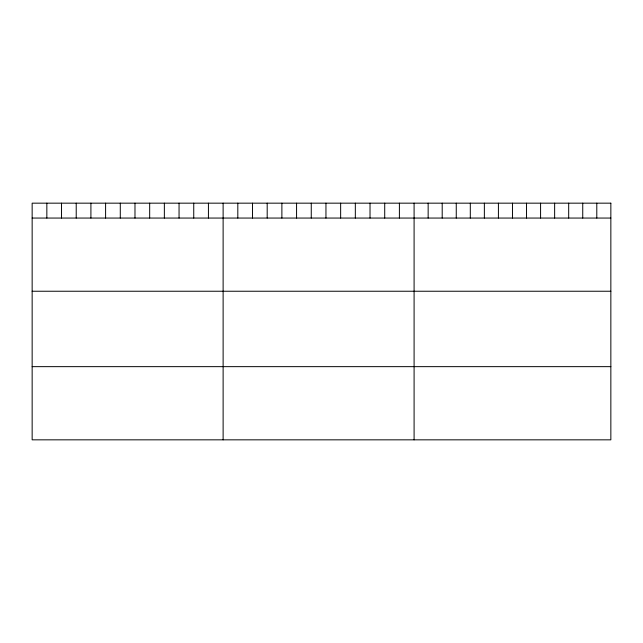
<?xml version="1.0" encoding="UTF-8"?>
<svg xmlns="http://www.w3.org/2000/svg" width="643" height="643" viewBox="0 0 643 643"><rect width="100%" height="100%" fill="white"/><g stroke="black" fill="none" stroke-linecap="round" stroke-linejoin="round"><path stroke-width="0.96" d="M32.15 218.057L610.85 218.057M32.15 291.239L610.85 291.239M32.15 366.647L610.85 366.647M596.792 203.164L596.792 218.057M582.743 203.164L582.743 218.057M568.685 203.164L568.685 218.057M554.636 203.164L554.636 218.057M540.578 203.164L540.578 218.057M526.529 203.164L526.529 218.057M512.471 203.164L512.471 218.057M498.413 203.164L498.413 218.057M484.364 203.164L484.364 218.057M470.306 203.164L470.306 218.057M456.257 203.164L456.257 218.057M442.199 203.164L442.199 218.057M428.15 203.164L428.15 218.057M414.092 203.164L414.092 439.836M399.399 203.164L399.399 218.057M384.715 203.164L384.715 218.057M370.022 203.164L370.022 218.057M355.33 203.164L355.33 218.057M340.645 203.164L340.645 218.057M325.953 203.164L325.953 218.057M311.26 203.164L311.26 218.057M296.568 203.164L296.568 218.057M281.883 203.164L281.883 218.057M267.191 203.164L267.191 218.057M252.498 203.164L252.498 218.057M237.814 203.164L237.814 218.057M223.121 203.164L223.121 439.836M208.428 203.164L208.428 218.057M193.744 203.164L193.744 218.057M179.051 203.164L179.051 218.057M164.359 203.164L164.359 218.057M149.674 203.164L149.674 218.057M134.982 203.164L134.982 218.057M120.289 203.164L120.289 218.057M105.597 203.164L105.597 218.057M90.912 203.164L90.912 218.057M76.22 203.164L76.22 218.057M61.527 203.164L61.527 218.057M46.843 203.164L46.843 218.057M610.85 203.164L32.15 203.164L32.15 439.836L610.85 439.836L610.85 203.164"/></g></svg>
